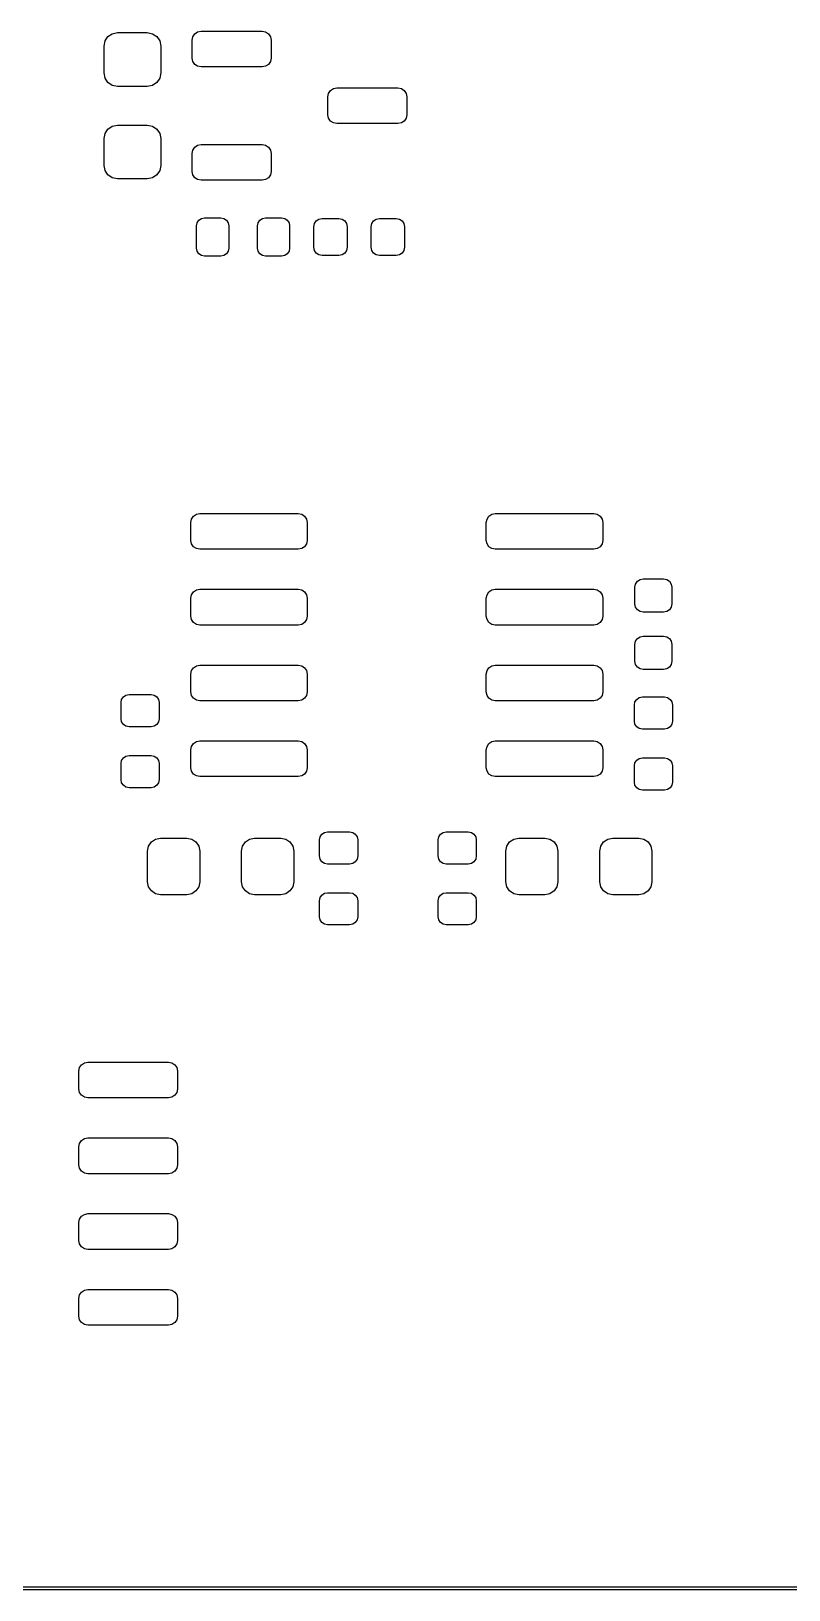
# Model space of a CAD drawing. Extents: x 89 to 178, y -115 to -57.
# Drawn here: x 130.93 to 143.62, y -115.02 to -88.9 of the extents above; entities that cross this region are included whole.
import ezdxf

# ---------------------------------------------------------------- set-up
doc = ezdxf.new("R2010")
doc.units = 0
doc.layers.add('BLACK', color=7, linetype='CONTINUOUS')

msp = doc.modelspace()

# ---------------------------------------------------------------- linework, layer by layer
at = {"layer": 'BLACK', "linetype": 'CONTINUOUS'}
for p, q in [((132.145, -89.15), (132.162127, -89.063896)), ((132.162127, -89.063896), (132.210901, -88.990901)), ((132.210901, -88.990901), (132.283896, -88.942127)), ((132.283896, -88.942127), (132.37, -88.925)), ((132.37, -88.925), (132.87, -88.925)), ((132.87, -88.925), (132.956104, -88.942127)), ((132.956104, -88.942127), (133.029099, -88.990901)), ((133.029099, -88.990901), (133.077873, -89.063896)), ((133.077873, -89.063896), (133.095, -89.15)), ((133.62, -89.05), (133.631418, -88.992597)), ((133.62, -89.35), (133.62, -89.05)), ((133.631418, -88.992597), (133.663934, -88.943934)), ((133.663934, -88.943934), (133.712597, -88.911418)), ((133.712597, -88.911418), (133.77, -88.9)), ((133.77, -88.9), (134.795, -88.9)), ((134.795, -88.9), (134.852403, -88.911418)), ((134.852403, -88.911418), (134.901066, -88.943934)), ((134.901066, -88.943934), (134.933582, -88.992597)), ((134.933582, -88.992597), (134.945, -89.05)), ((134.945, -89.05), (134.945, -89.35)), ((132.145, -89.6), (132.145, -89.15)), ((133.095, -89.15), (133.095, -89.6)), ((132.162127, -89.686104), (132.145, -89.6)), ((133.095, -89.6), (133.077873, -89.686104)), ((133.631418, -89.407403), (133.62, -89.35)), ((133.663934, -89.456066), (133.631418, -89.407403)), ((133.712597, -89.488582), (133.663934, -89.456066)), ((133.77, -89.5), (133.712597, -89.488582)), ((134.795, -89.5), (133.77, -89.5)), ((134.852403, -89.488582), (134.795, -89.5)), ((134.901066, -89.456066), (134.852403, -89.488582)), ((134.933582, -89.407403), (134.901066, -89.456066)), ((134.945, -89.35), (134.933582, -89.407403)), ((132.210901, -89.759099), (132.162127, -89.686104)), ((132.283896, -89.807873), (132.210901, -89.759099)), ((132.37, -89.825), (132.283896, -89.807873)), ((132.87, -89.825), (132.37, -89.825)), ((132.956104, -89.807873), (132.87, -89.825)), ((133.029099, -89.759099), (132.956104, -89.807873)), ((133.077873, -89.686104), (133.029099, -89.759099)), ((135.938934, -89.893934), (135.987597, -89.861418)), ((135.987597, -89.861418), (136.045, -89.85)), ((136.045, -89.85), (137.07, -89.85)), ((137.07, -89.85), (137.127403, -89.861418)), ((137.127403, -89.861418), (137.176066, -89.893934)), ((135.895, -90), (135.906418, -89.942597)), ((135.895, -90.3), (135.895, -90)), ((135.906418, -89.942597), (135.938934, -89.893934)), ((137.176066, -89.893934), (137.208582, -89.942597)), ((137.208582, -89.942597), (137.22, -90)), ((137.22, -90), (137.22, -90.3)), ((135.906418, -90.357403), (135.895, -90.3)), ((135.938934, -90.406066), (135.906418, -90.357403)), ((137.208582, -90.357403), (137.176066, -90.406066)), ((137.22, -90.3), (137.208582, -90.357403)), ((132.145, -90.7), (132.162127, -90.613896)), ((132.162127, -90.613896), (132.210901, -90.540901)), ((132.210901, -90.540901), (132.283896, -90.492127)), ((132.283896, -90.492127), (132.37, -90.475)), ((132.37, -90.475), (132.87, -90.475)), ((132.87, -90.475), (132.956104, -90.492127)), ((132.956104, -90.492127), (133.029099, -90.540901)), ((133.029099, -90.540901), (133.077873, -90.613896)), ((133.077873, -90.613896), (133.095, -90.7)), ((135.987597, -90.438582), (135.938934, -90.406066)), ((136.045, -90.45), (135.987597, -90.438582)), ((137.07, -90.45), (136.045, -90.45)), ((137.127403, -90.438582), (137.07, -90.45)), ((137.176066, -90.406066), (137.127403, -90.438582)), ((132.145, -91.15), (132.145, -90.7)), ((133.095, -90.7), (133.095, -91.15)), ((133.62, -90.95), (133.631418, -90.892597)), ((133.631418, -90.892597), (133.663934, -90.843934)), ((133.663934, -90.843934), (133.712597, -90.811418)), ((133.712597, -90.811418), (133.77, -90.8)), ((133.77, -90.8), (134.795, -90.8)), ((134.795, -90.8), (134.852403, -90.811418)), ((134.852403, -90.811418), (134.901066, -90.843934)), ((134.901066, -90.843934), (134.933582, -90.892597)), ((134.933582, -90.892597), (134.945, -90.95)), ((132.162127, -91.236104), (132.145, -91.15)), ((133.095, -91.15), (133.077873, -91.236104)), ((133.62, -91.25), (133.62, -90.95)), ((134.945, -90.95), (134.945, -91.25)), ((132.210901, -91.309099), (132.162127, -91.236104)), ((132.283896, -91.357873), (132.210901, -91.309099)), ((132.37, -91.375), (132.283896, -91.357873)), ((132.87, -91.375), (132.37, -91.375)), ((132.956104, -91.357873), (132.87, -91.375)), ((133.029099, -91.309099), (132.956104, -91.357873)), ((133.077873, -91.236104), (133.029099, -91.309099)), ((133.631418, -91.307403), (133.62, -91.25)), ((133.663934, -91.356066), (133.631418, -91.307403)), ((133.712597, -91.388582), (133.663934, -91.356066)), ((133.77, -91.4), (133.712597, -91.388582)), ((134.795, -91.4), (133.77, -91.4)), ((134.852403, -91.388582), (134.795, -91.4)), ((134.901066, -91.356066), (134.852403, -91.388582)), ((134.933582, -91.307403), (134.901066, -91.356066)), ((134.945, -91.25), (134.933582, -91.307403)), ((133.695, -92.165), (133.705276, -92.113338)), ((133.695, -92.535), (133.695, -92.165)), ((133.705276, -92.113338), (133.734541, -92.069541)), ((133.734541, -92.069541), (133.778338, -92.040276)), ((133.778338, -92.040276), (133.83, -92.03)), ((133.83, -92.03), (134.1, -92.03)), ((134.1, -92.03), (134.151662, -92.040276)), ((134.151662, -92.040276), (134.195459, -92.069541)), ((134.195459, -92.069541), (134.224724, -92.113338)), ((134.224724, -92.113338), (134.235, -92.165)), ((134.235, -92.165), (134.235, -92.535)), ((134.715, -92.165), (134.725276, -92.113338)), ((134.715, -92.535), (134.715, -92.165)), ((134.725276, -92.113338), (134.754541, -92.069541)), ((134.754541, -92.069541), (134.798338, -92.040276)), ((134.798338, -92.040276), (134.85, -92.03)), ((134.85, -92.03), (135.12, -92.03)), ((135.12, -92.03), (135.171662, -92.040276)), ((135.171662, -92.040276), (135.215459, -92.069541)), ((135.215459, -92.069541), (135.244724, -92.113338)), ((135.244724, -92.113338), (135.255, -92.165)), ((135.255, -92.165), (135.255, -92.535)), ((135.66, -92.18), (135.670657, -92.126424)), ((135.66, -92.52), (135.66, -92.18)), ((135.670657, -92.126424), (135.701005, -92.081005)), ((135.701005, -92.081005), (135.746424, -92.050657)), ((135.746424, -92.050657), (135.8, -92.04)), ((135.8, -92.04), (136.08, -92.04)), ((136.08, -92.04), (136.133576, -92.050657)), ((136.133576, -92.050657), (136.178995, -92.081005)), ((136.178995, -92.081005), (136.209343, -92.126424)), ((136.209343, -92.126424), (136.22, -92.18)), ((136.22, -92.18), (136.22, -92.52)), ((136.62, -92.18), (136.630657, -92.126424)), ((136.62, -92.52), (136.62, -92.18)), ((136.630657, -92.126424), (136.661005, -92.081005)), ((136.661005, -92.081005), (136.706424, -92.050657)), ((136.706424, -92.050657), (136.76, -92.04)), ((136.76, -92.04), (137.04, -92.04)), ((137.04, -92.04), (137.093576, -92.050657)), ((137.093576, -92.050657), (137.138995, -92.081005)), ((137.138995, -92.081005), (137.169343, -92.126424)), ((137.169343, -92.126424), (137.18, -92.18)), ((137.18, -92.18), (137.18, -92.52)), ((133.705276, -92.586662), (133.695, -92.535)), ((133.734541, -92.630459), (133.705276, -92.586662)), ((133.778338, -92.659724), (133.734541, -92.630459)), ((133.83, -92.67), (133.778338, -92.659724)), ((134.1, -92.67), (133.83, -92.67)), ((134.151662, -92.659724), (134.1, -92.67)), ((134.195459, -92.630459), (134.151662, -92.659724)), ((134.224724, -92.586662), (134.195459, -92.630459)), ((134.235, -92.535), (134.224724, -92.586662)), ((134.725276, -92.586662), (134.715, -92.535)), ((134.754541, -92.630459), (134.725276, -92.586662)), ((134.798338, -92.659724), (134.754541, -92.630459)), ((134.85, -92.67), (134.798338, -92.659724)), ((135.12, -92.67), (134.85, -92.67)), ((135.171662, -92.659724), (135.12, -92.67)), ((135.215459, -92.630459), (135.171662, -92.659724)), ((135.244724, -92.586662), (135.215459, -92.630459)), ((135.255, -92.535), (135.244724, -92.586662)), ((135.670657, -92.573576), (135.66, -92.52)), ((135.701005, -92.618995), (135.670657, -92.573576)), ((135.746424, -92.649343), (135.701005, -92.618995)), ((135.8, -92.66), (135.746424, -92.649343)), ((136.08, -92.66), (135.8, -92.66)), ((136.133576, -92.649343), (136.08, -92.66)), ((136.178995, -92.618995), (136.133576, -92.649343)), ((136.209343, -92.573576), (136.178995, -92.618995)), ((136.22, -92.52), (136.209343, -92.573576)), ((136.630657, -92.573576), (136.62, -92.52)), ((136.661005, -92.618995), (136.630657, -92.573576)), ((136.706424, -92.649343), (136.661005, -92.618995)), ((136.76, -92.66), (136.706424, -92.649343)), ((137.04, -92.66), (136.76, -92.66)), ((137.093576, -92.649343), (137.04, -92.66)), ((137.138995, -92.618995), (137.093576, -92.649343)), ((137.169343, -92.573576), (137.138995, -92.618995)), ((137.18, -92.52), (137.169343, -92.573576)), ((133.6, -97.135), (133.611418, -97.077597)), ((133.6, -97.435), (133.6, -97.135)), ((133.611418, -97.077597), (133.643934, -97.028934)), ((133.643934, -97.028934), (133.692597, -96.996418)), ((133.692597, -96.996418), (133.75, -96.985)), ((133.75, -96.985), (135.4, -96.985)), ((135.4, -96.985), (135.457403, -96.996418)), ((135.457403, -96.996418), (135.506066, -97.028934)), ((135.506066, -97.028934), (135.538582, -97.077597)), ((135.538582, -97.077597), (135.55, -97.135)), ((135.55, -97.135), (135.55, -97.435)), ((138.55, -97.135), (138.561418, -97.077597)), ((138.55, -97.435), (138.55, -97.135)), ((138.561418, -97.077597), (138.593934, -97.028934)), ((138.593934, -97.028934), (138.642597, -96.996418)), ((138.642597, -96.996418), (138.7, -96.985)), ((138.7, -96.985), (140.35, -96.985)), ((140.35, -96.985), (140.407403, -96.996418)), ((140.407403, -96.996418), (140.456066, -97.028934)), ((140.456066, -97.028934), (140.488582, -97.077597)), ((140.488582, -97.077597), (140.5, -97.135)), ((140.5, -97.135), (140.5, -97.435)), ((133.611418, -97.492403), (133.6, -97.435)), ((135.55, -97.435), (135.538582, -97.492403)), ((138.561418, -97.492403), (138.55, -97.435)), ((140.5, -97.435), (140.488582, -97.492403)), ((133.643934, -97.541066), (133.611418, -97.492403)), ((133.692597, -97.573582), (133.643934, -97.541066)), ((133.75, -97.585), (133.692597, -97.573582)), ((135.4, -97.585), (133.75, -97.585)), ((135.457403, -97.573582), (135.4, -97.585)), ((135.506066, -97.541066), (135.457403, -97.573582)), ((135.538582, -97.492403), (135.506066, -97.541066)), ((138.593934, -97.541066), (138.561418, -97.492403)), ((138.642597, -97.573582), (138.593934, -97.541066)), ((138.7, -97.585), (138.642597, -97.573582)), ((140.35, -97.585), (138.7, -97.585)), ((140.407403, -97.573582), (140.35, -97.585)), ((140.456066, -97.541066), (140.407403, -97.573582)), ((140.488582, -97.492403), (140.456066, -97.541066)), ((141.04, -98.22), (141.050657, -98.166424)), ((141.04, -98.5), (141.04, -98.22)), ((141.050657, -98.166424), (141.081005, -98.121005)), ((141.081005, -98.121005), (141.126424, -98.090657)), ((141.126424, -98.090657), (141.18, -98.08)), ((141.18, -98.08), (141.52, -98.08)), ((141.52, -98.08), (141.573576, -98.090657)), ((141.573576, -98.090657), (141.618995, -98.121005)), ((141.618995, -98.121005), (141.649343, -98.166424)), ((141.649343, -98.166424), (141.66, -98.22)), ((141.66, -98.22), (141.66, -98.5)), ((133.6, -98.405), (133.611418, -98.347597)), ((133.6, -98.705), (133.6, -98.405)), ((133.611418, -98.347597), (133.643934, -98.298934)), ((133.643934, -98.298934), (133.692597, -98.266418)), ((133.692597, -98.266418), (133.75, -98.255)), ((133.75, -98.255), (135.4, -98.255)), ((135.4, -98.255), (135.457403, -98.266418)), ((135.457403, -98.266418), (135.506066, -98.298934)), ((135.506066, -98.298934), (135.538582, -98.347597)), ((135.538582, -98.347597), (135.55, -98.405)), ((135.55, -98.405), (135.55, -98.705)), ((138.55, -98.405), (138.561418, -98.347597)), ((138.55, -98.705), (138.55, -98.405)), ((138.561418, -98.347597), (138.593934, -98.298934)), ((138.593934, -98.298934), (138.642597, -98.266418)), ((138.642597, -98.266418), (138.7, -98.255)), ((138.7, -98.255), (140.35, -98.255)), ((140.35, -98.255), (140.407403, -98.266418)), ((140.407403, -98.266418), (140.456066, -98.298934)), ((140.456066, -98.298934), (140.488582, -98.347597)), ((140.488582, -98.347597), (140.5, -98.405)), ((140.5, -98.405), (140.5, -98.705)), ((133.611418, -98.762403), (133.6, -98.705)), ((135.55, -98.705), (135.538582, -98.762403)), ((138.561418, -98.762403), (138.55, -98.705)), ((140.5, -98.705), (140.488582, -98.762403)), ((141.050657, -98.553576), (141.04, -98.5)), ((141.081005, -98.598995), (141.050657, -98.553576)), ((141.126424, -98.629343), (141.081005, -98.598995)), ((141.18, -98.64), (141.126424, -98.629343)), ((141.52, -98.64), (141.18, -98.64)), ((141.573576, -98.629343), (141.52, -98.64)), ((141.618995, -98.598995), (141.573576, -98.629343)), ((141.649343, -98.553576), (141.618995, -98.598995)), ((141.66, -98.5), (141.649343, -98.553576)), ((133.643934, -98.811066), (133.611418, -98.762403)), ((133.692597, -98.843582), (133.643934, -98.811066)), ((133.75, -98.855), (133.692597, -98.843582)), ((135.4, -98.855), (133.75, -98.855)), ((135.457403, -98.843582), (135.4, -98.855)), ((135.506066, -98.811066), (135.457403, -98.843582)), ((135.538582, -98.762403), (135.506066, -98.811066)), ((138.593934, -98.811066), (138.561418, -98.762403)), ((138.642597, -98.843582), (138.593934, -98.811066)), ((138.7, -98.855), (138.642597, -98.843582)), ((140.35, -98.855), (138.7, -98.855)), ((140.407403, -98.843582), (140.35, -98.855)), ((140.456066, -98.811066), (140.407403, -98.843582)), ((140.488582, -98.762403), (140.456066, -98.811066)), ((141.04, -99.18), (141.050657, -99.126424)), ((141.04, -99.46), (141.04, -99.18)), ((141.050657, -99.126424), (141.081005, -99.081005)), ((141.081005, -99.081005), (141.126424, -99.050657)), ((141.126424, -99.050657), (141.18, -99.04)), ((141.18, -99.04), (141.52, -99.04)), ((141.52, -99.04), (141.573576, -99.050657)), ((141.573576, -99.050657), (141.618995, -99.081005)), ((141.618995, -99.081005), (141.649343, -99.126424)), ((141.649343, -99.126424), (141.66, -99.18)), ((141.66, -99.18), (141.66, -99.46)), ((133.692597, -99.536418), (133.75, -99.525)), ((133.75, -99.525), (135.4, -99.525)), ((135.4, -99.525), (135.457403, -99.536418)), ((138.642597, -99.536418), (138.7, -99.525)), ((138.7, -99.525), (140.35, -99.525)), ((140.35, -99.525), (140.407403, -99.536418)), ((141.050657, -99.513576), (141.04, -99.46)), ((141.081005, -99.558995), (141.050657, -99.513576)), ((141.649343, -99.513576), (141.618995, -99.558995)), ((141.66, -99.46), (141.649343, -99.513576)), ((133.6, -99.675), (133.611418, -99.617597)), ((133.6, -99.975), (133.6, -99.675)), ((133.611418, -99.617597), (133.643934, -99.568934)), ((133.643934, -99.568934), (133.692597, -99.536418)), ((135.457403, -99.536418), (135.506066, -99.568934)), ((135.506066, -99.568934), (135.538582, -99.617597)), ((135.538582, -99.617597), (135.55, -99.675)), ((135.55, -99.675), (135.55, -99.975)), ((138.55, -99.675), (138.561418, -99.617597)), ((138.55, -99.975), (138.55, -99.675)), ((138.561418, -99.617597), (138.593934, -99.568934)), ((138.593934, -99.568934), (138.642597, -99.536418)), ((140.407403, -99.536418), (140.456066, -99.568934)), ((140.456066, -99.568934), (140.488582, -99.617597)), ((140.488582, -99.617597), (140.5, -99.675)), ((140.5, -99.675), (140.5, -99.975)), ((141.126424, -99.589343), (141.081005, -99.558995)), ((141.18, -99.6), (141.126424, -99.589343)), ((141.52, -99.6), (141.18, -99.6)), ((141.573576, -99.589343), (141.52, -99.6)), ((141.618995, -99.558995), (141.573576, -99.589343)), ((132.469541, -100.059541), (132.513338, -100.030276)), ((132.513338, -100.030276), (132.565, -100.02)), ((132.565, -100.02), (132.935, -100.02)), ((132.935, -100.02), (132.986662, -100.030276)), ((132.986662, -100.030276), (133.030459, -100.059541)), ((133.611418, -100.032403), (133.6, -99.975)), ((133.643934, -100.081066), (133.611418, -100.032403)), ((135.538582, -100.032403), (135.506066, -100.081066)), ((135.55, -99.975), (135.538582, -100.032403)), ((138.561418, -100.032403), (138.55, -99.975)), ((138.593934, -100.081066), (138.561418, -100.032403)), ((140.488582, -100.032403), (140.456066, -100.081066)), ((140.5, -99.975), (140.488582, -100.032403)), ((132.43, -100.155), (132.440276, -100.103338)), ((132.43, -100.425), (132.43, -100.155)), ((132.440276, -100.103338), (132.469541, -100.059541)), ((133.030459, -100.059541), (133.059724, -100.103338)), ((133.059724, -100.103338), (133.07, -100.155)), ((133.07, -100.155), (133.07, -100.425)), ((133.692597, -100.113582), (133.643934, -100.081066)), ((133.75, -100.125), (133.692597, -100.113582)), ((135.4, -100.125), (133.75, -100.125)), ((135.457403, -100.113582), (135.4, -100.125)), ((135.506066, -100.081066), (135.457403, -100.113582)), ((138.642597, -100.113582), (138.593934, -100.081066)), ((138.7, -100.125), (138.642597, -100.113582)), ((140.35, -100.125), (138.7, -100.125)), ((140.407403, -100.113582), (140.35, -100.125)), ((140.456066, -100.081066), (140.407403, -100.113582)), ((141.03, -100.195), (141.040276, -100.143338)), ((141.03, -100.465), (141.03, -100.195)), ((141.040276, -100.143338), (141.069541, -100.099541)), ((141.069541, -100.099541), (141.113338, -100.070276)), ((141.113338, -100.070276), (141.165, -100.06)), ((141.165, -100.06), (141.535, -100.06)), ((141.535, -100.06), (141.586662, -100.070276)), ((141.586662, -100.070276), (141.630459, -100.099541)), ((141.630459, -100.099541), (141.659724, -100.143338)), ((141.659724, -100.143338), (141.67, -100.195)), ((141.67, -100.195), (141.67, -100.465)), ((132.440276, -100.476662), (132.43, -100.425)), ((132.469541, -100.520459), (132.440276, -100.476662)), ((132.513338, -100.549724), (132.469541, -100.520459)), ((132.565, -100.56), (132.513338, -100.549724)), ((132.935, -100.56), (132.565, -100.56)), ((132.986662, -100.549724), (132.935, -100.56)), ((133.030459, -100.520459), (132.986662, -100.549724)), ((133.059724, -100.476662), (133.030459, -100.520459)), ((133.07, -100.425), (133.059724, -100.476662)), ((141.040276, -100.516662), (141.03, -100.465)), ((141.069541, -100.560459), (141.040276, -100.516662)), ((141.113338, -100.589724), (141.069541, -100.560459)), ((141.630459, -100.560459), (141.586662, -100.589724)), ((141.659724, -100.516662), (141.630459, -100.560459)), ((141.67, -100.465), (141.659724, -100.516662)), ((133.611418, -100.887597), (133.643934, -100.838934)), ((133.643934, -100.838934), (133.692597, -100.806418)), ((133.692597, -100.806418), (133.75, -100.795)), ((133.75, -100.795), (135.4, -100.795)), ((135.4, -100.795), (135.457403, -100.806418)), ((135.457403, -100.806418), (135.506066, -100.838934)), ((135.506066, -100.838934), (135.538582, -100.887597)), ((138.561418, -100.887597), (138.593934, -100.838934)), ((138.593934, -100.838934), (138.642597, -100.806418)), ((138.642597, -100.806418), (138.7, -100.795)), ((138.7, -100.795), (140.35, -100.795)), ((140.35, -100.795), (140.407403, -100.806418)), ((140.407403, -100.806418), (140.456066, -100.838934)), ((140.456066, -100.838934), (140.488582, -100.887597)), ((141.165, -100.6), (141.113338, -100.589724)), ((141.535, -100.6), (141.165, -100.6)), ((141.586662, -100.589724), (141.535, -100.6)), ((132.440276, -101.123338), (132.469541, -101.079541)), ((132.469541, -101.079541), (132.513338, -101.050276)), ((132.513338, -101.050276), (132.565, -101.04)), ((132.565, -101.04), (132.935, -101.04)), ((132.935, -101.04), (132.986662, -101.050276)), ((132.986662, -101.050276), (133.030459, -101.079541)), ((133.030459, -101.079541), (133.059724, -101.123338)), ((133.6, -100.945), (133.611418, -100.887597)), ((133.6, -101.245), (133.6, -100.945)), ((135.538582, -100.887597), (135.55, -100.945)), ((135.55, -100.945), (135.55, -101.245)), ((138.55, -100.945), (138.561418, -100.887597)), ((138.55, -101.245), (138.55, -100.945)), ((140.488582, -100.887597), (140.5, -100.945)), ((140.5, -100.945), (140.5, -101.245)), ((141.069541, -101.119541), (141.113338, -101.090276)), ((141.113338, -101.090276), (141.165, -101.08)), ((141.165, -101.08), (141.535, -101.08)), ((141.535, -101.08), (141.586662, -101.090276)), ((141.586662, -101.090276), (141.630459, -101.119541)), ((132.43, -101.175), (132.440276, -101.123338)), ((132.43, -101.445), (132.43, -101.175)), ((133.059724, -101.123338), (133.07, -101.175)), ((133.07, -101.175), (133.07, -101.445)), ((133.611418, -101.302403), (133.6, -101.245)), ((133.643934, -101.351066), (133.611418, -101.302403)), ((133.692597, -101.383582), (133.643934, -101.351066)), ((135.506066, -101.351066), (135.457403, -101.383582)), ((135.538582, -101.302403), (135.506066, -101.351066)), ((135.55, -101.245), (135.538582, -101.302403)), ((138.561418, -101.302403), (138.55, -101.245)), ((138.593934, -101.351066), (138.561418, -101.302403)), ((138.642597, -101.383582), (138.593934, -101.351066)), ((140.456066, -101.351066), (140.407403, -101.383582)), ((140.488582, -101.302403), (140.456066, -101.351066)), ((140.5, -101.245), (140.488582, -101.302403)), ((141.03, -101.215), (141.040276, -101.163338)), ((141.03, -101.485), (141.03, -101.215)), ((141.040276, -101.163338), (141.069541, -101.119541)), ((141.630459, -101.119541), (141.659724, -101.163338)), ((141.659724, -101.163338), (141.67, -101.215)), ((141.67, -101.215), (141.67, -101.485)), ((132.440276, -101.496662), (132.43, -101.445)), ((132.469541, -101.540459), (132.440276, -101.496662)), ((132.513338, -101.569724), (132.469541, -101.540459)), ((132.565, -101.58), (132.513338, -101.569724)), ((132.935, -101.58), (132.565, -101.58)), ((132.986662, -101.569724), (132.935, -101.58)), ((133.030459, -101.540459), (132.986662, -101.569724)), ((133.059724, -101.496662), (133.030459, -101.540459)), ((133.07, -101.445), (133.059724, -101.496662)), ((133.75, -101.395), (133.692597, -101.383582)), ((135.4, -101.395), (133.75, -101.395)), ((135.457403, -101.383582), (135.4, -101.395)), ((138.7, -101.395), (138.642597, -101.383582)), ((140.35, -101.395), (138.7, -101.395)), ((140.407403, -101.383582), (140.35, -101.395)), ((141.040276, -101.536662), (141.03, -101.485)), ((141.069541, -101.580459), (141.040276, -101.536662)), ((141.113338, -101.609724), (141.069541, -101.580459)), ((141.165, -101.62), (141.113338, -101.609724)), ((141.535, -101.62), (141.165, -101.62)), ((141.586662, -101.609724), (141.535, -101.62)), ((141.630459, -101.580459), (141.586662, -101.609724)), ((141.659724, -101.536662), (141.630459, -101.580459)), ((141.67, -101.485), (141.659724, -101.536662)), ((135.755, -102.455), (135.765276, -102.403338)), ((135.765276, -102.403338), (135.794541, -102.359541)), ((135.794541, -102.359541), (135.838338, -102.330276)), ((135.838338, -102.330276), (135.89, -102.32)), ((135.89, -102.32), (136.26, -102.32)), ((136.26, -102.32), (136.311662, -102.330276)), ((136.311662, -102.330276), (136.355459, -102.359541)), ((136.355459, -102.359541), (136.384724, -102.403338)), ((136.384724, -102.403338), (136.395, -102.455)), ((137.7425, -102.455), (137.752776, -102.403338)), ((137.752776, -102.403338), (137.782041, -102.359541)), ((137.782041, -102.359541), (137.825838, -102.330276)), ((137.825838, -102.330276), (137.8775, -102.32)), ((137.8775, -102.32), (138.2475, -102.32)), ((138.2475, -102.32), (138.299162, -102.330276)), ((138.299162, -102.330276), (138.342959, -102.359541)), ((138.342959, -102.359541), (138.372224, -102.403338)), ((138.372224, -102.403338), (138.3825, -102.455)), ((132.875, -102.64375), (132.891651, -102.560038)), ((132.875, -103.15625), (132.875, -102.64375)), ((132.891651, -102.560038), (132.93907, -102.48907)), ((132.93907, -102.48907), (133.010038, -102.441651)), ((133.010038, -102.441651), (133.09375, -102.425)), ((133.09375, -102.425), (133.53125, -102.425)), ((133.53125, -102.425), (133.614962, -102.441651)), ((133.614962, -102.441651), (133.68593, -102.48907)), ((133.68593, -102.48907), (133.733349, -102.560038)), ((133.733349, -102.560038), (133.75, -102.64375)), ((133.75, -102.64375), (133.75, -103.15625)), ((134.45, -102.64375), (134.466651, -102.560038)), ((134.45, -103.15625), (134.45, -102.64375)), ((134.466651, -102.560038), (134.51407, -102.48907)), ((134.51407, -102.48907), (134.585038, -102.441651)), ((134.585038, -102.441651), (134.66875, -102.425)), ((134.66875, -102.425), (135.10625, -102.425)), ((135.10625, -102.425), (135.189962, -102.441651)), ((135.189962, -102.441651), (135.26093, -102.48907)), ((135.26093, -102.48907), (135.308349, -102.560038)), ((135.308349, -102.560038), (135.325, -102.64375)), ((135.325, -102.64375), (135.325, -103.15625)), ((135.755, -102.725), (135.755, -102.455)), ((136.395, -102.455), (136.395, -102.725)), ((137.7425, -102.725), (137.7425, -102.455)), ((138.3825, -102.455), (138.3825, -102.725)), ((138.875, -102.64375), (138.891651, -102.560038)), ((138.875, -103.15625), (138.875, -102.64375)), ((138.891651, -102.560038), (138.93907, -102.48907)), ((138.93907, -102.48907), (139.010038, -102.441651)), ((139.010038, -102.441651), (139.09375, -102.425)), ((139.09375, -102.425), (139.53125, -102.425)), ((139.53125, -102.425), (139.614962, -102.441651)), ((139.614962, -102.441651), (139.68593, -102.48907)), ((139.68593, -102.48907), (139.733349, -102.560038)), ((139.733349, -102.560038), (139.75, -102.64375)), ((139.75, -102.64375), (139.75, -103.15625)), ((140.45, -102.64375), (140.466651, -102.560038)), ((140.45, -103.15625), (140.45, -102.64375)), ((140.466651, -102.560038), (140.51407, -102.48907)), ((140.51407, -102.48907), (140.585038, -102.441651)), ((140.585038, -102.441651), (140.66875, -102.425)), ((140.66875, -102.425), (141.10625, -102.425)), ((141.10625, -102.425), (141.189962, -102.441651)), ((141.189962, -102.441651), (141.26093, -102.48907)), ((141.26093, -102.48907), (141.308349, -102.560038)), ((141.308349, -102.560038), (141.325, -102.64375)), ((141.325, -102.64375), (141.325, -103.15625)), ((135.765276, -102.776662), (135.755, -102.725)), ((135.794541, -102.820459), (135.765276, -102.776662)), ((135.838338, -102.849724), (135.794541, -102.820459)), ((135.89, -102.86), (135.838338, -102.849724)), ((136.26, -102.86), (135.89, -102.86)), ((136.311662, -102.849724), (136.26, -102.86)), ((136.355459, -102.820459), (136.311662, -102.849724)), ((136.384724, -102.776662), (136.355459, -102.820459)), ((136.395, -102.725), (136.384724, -102.776662)), ((137.752776, -102.776662), (137.7425, -102.725)), ((137.782041, -102.820459), (137.752776, -102.776662)), ((137.825838, -102.849724), (137.782041, -102.820459)), ((137.8775, -102.86), (137.825838, -102.849724)), ((138.2475, -102.86), (137.8775, -102.86)), ((138.299162, -102.849724), (138.2475, -102.86)), ((138.342959, -102.820459), (138.299162, -102.849724)), ((138.372224, -102.776662), (138.342959, -102.820459)), ((138.3825, -102.725), (138.372224, -102.776662)), ((132.891651, -103.239962), (132.875, -103.15625)), ((133.75, -103.15625), (133.733349, -103.239962)), ((134.466651, -103.239962), (134.45, -103.15625)), ((135.325, -103.15625), (135.308349, -103.239962)), ((138.891651, -103.239962), (138.875, -103.15625)), ((139.75, -103.15625), (139.733349, -103.239962)), ((140.466651, -103.239962), (140.45, -103.15625)), ((141.325, -103.15625), (141.308349, -103.239962)), ((132.93907, -103.31093), (132.891651, -103.239962)), ((133.010038, -103.358349), (132.93907, -103.31093)), ((133.09375, -103.375), (133.010038, -103.358349)), ((133.53125, -103.375), (133.09375, -103.375)), ((133.614962, -103.358349), (133.53125, -103.375)), ((133.68593, -103.31093), (133.614962, -103.358349)), ((133.733349, -103.239962), (133.68593, -103.31093)), ((134.51407, -103.31093), (134.466651, -103.239962)), ((134.585038, -103.358349), (134.51407, -103.31093)), ((134.66875, -103.375), (134.585038, -103.358349)), ((135.10625, -103.375), (134.66875, -103.375)), ((135.189962, -103.358349), (135.10625, -103.375)), ((135.26093, -103.31093), (135.189962, -103.358349)), ((135.308349, -103.239962), (135.26093, -103.31093)), ((135.755, -103.475), (135.765276, -103.423338)), ((135.765276, -103.423338), (135.794541, -103.379541)), ((135.794541, -103.379541), (135.838338, -103.350276)), ((135.838338, -103.350276), (135.89, -103.34)), ((135.89, -103.34), (136.26, -103.34)), ((136.26, -103.34), (136.311662, -103.350276)), ((136.311662, -103.350276), (136.355459, -103.379541)), ((136.355459, -103.379541), (136.384724, -103.423338)), ((136.384724, -103.423338), (136.395, -103.475)), ((137.7425, -103.475), (137.752776, -103.423338)), ((137.752776, -103.423338), (137.782041, -103.379541)), ((137.782041, -103.379541), (137.825838, -103.350276)), ((137.825838, -103.350276), (137.8775, -103.34)), ((137.8775, -103.34), (138.2475, -103.34)), ((138.2475, -103.34), (138.299162, -103.350276)), ((138.299162, -103.350276), (138.342959, -103.379541)), ((138.342959, -103.379541), (138.372224, -103.423338)), ((138.372224, -103.423338), (138.3825, -103.475)), ((138.93907, -103.31093), (138.891651, -103.239962)), ((139.010038, -103.358349), (138.93907, -103.31093)), ((139.09375, -103.375), (139.010038, -103.358349)), ((139.53125, -103.375), (139.09375, -103.375)), ((139.614962, -103.358349), (139.53125, -103.375)), ((139.68593, -103.31093), (139.614962, -103.358349)), ((139.733349, -103.239962), (139.68593, -103.31093)), ((140.51407, -103.31093), (140.466651, -103.239962)), ((140.585038, -103.358349), (140.51407, -103.31093)), ((140.66875, -103.375), (140.585038, -103.358349)), ((141.10625, -103.375), (140.66875, -103.375)), ((141.189962, -103.358349), (141.10625, -103.375)), ((141.26093, -103.31093), (141.189962, -103.358349)), ((141.308349, -103.239962), (141.26093, -103.31093)), ((135.755, -103.745), (135.755, -103.475)), ((136.395, -103.475), (136.395, -103.745)), ((137.7425, -103.745), (137.7425, -103.475)), ((138.3825, -103.475), (138.3825, -103.745)), ((135.765276, -103.796662), (135.755, -103.745)), ((135.794541, -103.840459), (135.765276, -103.796662)), ((135.838338, -103.869724), (135.794541, -103.840459)), ((135.89, -103.88), (135.838338, -103.869724)), ((136.26, -103.88), (135.89, -103.88)), ((136.311662, -103.869724), (136.26, -103.88)), ((136.355459, -103.840459), (136.311662, -103.869724)), ((136.384724, -103.796662), (136.355459, -103.840459)), ((136.395, -103.745), (136.384724, -103.796662)), ((137.752776, -103.796662), (137.7425, -103.745)), ((137.782041, -103.840459), (137.752776, -103.796662)), ((137.825838, -103.869724), (137.782041, -103.840459)), ((137.8775, -103.88), (137.825838, -103.869724)), ((138.2475, -103.88), (137.8775, -103.88)), ((138.299162, -103.869724), (138.2475, -103.88)), ((138.342959, -103.840459), (138.299162, -103.869724)), ((138.372224, -103.796662), (138.342959, -103.840459)), ((138.3825, -103.745), (138.372224, -103.796662)), ((131.725, -106.33), (131.736418, -106.272597)), ((131.736418, -106.272597), (131.768934, -106.223934)), ((131.768934, -106.223934), (131.817597, -106.191418)), ((131.817597, -106.191418), (131.875, -106.18)), ((131.875, -106.18), (133.225, -106.18)), ((133.225, -106.18), (133.282403, -106.191418)), ((133.282403, -106.191418), (133.331066, -106.223934)), ((133.331066, -106.223934), (133.363582, -106.272597)), ((133.363582, -106.272597), (133.375, -106.33)), ((131.725, -106.63), (131.725, -106.33)), ((133.375, -106.33), (133.375, -106.63)), ((131.736418, -106.687403), (131.725, -106.63)), ((131.768934, -106.736066), (131.736418, -106.687403)), ((131.817597, -106.768582), (131.768934, -106.736066)), ((131.875, -106.78), (131.817597, -106.768582)), ((133.225, -106.78), (131.875, -106.78)), ((133.282403, -106.768582), (133.225, -106.78)), ((133.331066, -106.736066), (133.282403, -106.768582)), ((133.363582, -106.687403), (133.331066, -106.736066)), ((133.375, -106.63), (133.363582, -106.687403)), ((131.725, -107.6), (131.736418, -107.542597)), ((131.725, -107.9), (131.725, -107.6)), ((131.736418, -107.542597), (131.768934, -107.493934)), ((131.768934, -107.493934), (131.817597, -107.461418)), ((131.817597, -107.461418), (131.875, -107.45)), ((131.875, -107.45), (133.225, -107.45)), ((133.225, -107.45), (133.282403, -107.461418)), ((133.282403, -107.461418), (133.331066, -107.493934)), ((133.331066, -107.493934), (133.363582, -107.542597)), ((133.363582, -107.542597), (133.375, -107.6)), ((133.375, -107.6), (133.375, -107.9)), ((131.736418, -107.957403), (131.725, -107.9)), ((131.768934, -108.006066), (131.736418, -107.957403)), ((131.817597, -108.038582), (131.768934, -108.006066)), ((131.875, -108.05), (131.817597, -108.038582)), ((133.225, -108.05), (131.875, -108.05)), ((133.282403, -108.038582), (133.225, -108.05)), ((133.331066, -108.006066), (133.282403, -108.038582)), ((133.363582, -107.957403), (133.331066, -108.006066)), ((133.375, -107.9), (133.363582, -107.957403)), ((131.725, -108.87), (131.736418, -108.812597)), ((131.725, -109.17), (131.725, -108.87)), ((131.736418, -108.812597), (131.768934, -108.763934)), ((131.768934, -108.763934), (131.817597, -108.731418)), ((131.817597, -108.731418), (131.875, -108.72)), ((131.875, -108.72), (133.225, -108.72)), ((133.225, -108.72), (133.282403, -108.731418)), ((133.282403, -108.731418), (133.331066, -108.763934)), ((133.331066, -108.763934), (133.363582, -108.812597)), ((133.363582, -108.812597), (133.375, -108.87)), ((133.375, -108.87), (133.375, -109.17)), ((131.736418, -109.227403), (131.725, -109.17)), ((133.375, -109.17), (133.363582, -109.227403)), ((131.768934, -109.276066), (131.736418, -109.227403)), ((131.817597, -109.308582), (131.768934, -109.276066)), ((131.875, -109.32), (131.817597, -109.308582)), ((133.225, -109.32), (131.875, -109.32)), ((133.282403, -109.308582), (133.225, -109.32)), ((133.331066, -109.276066), (133.282403, -109.308582)), ((133.363582, -109.227403), (133.331066, -109.276066)), ((131.725, -110.14), (131.736418, -110.082597)), ((131.725, -110.44), (131.725, -110.14)), ((131.736418, -110.082597), (131.768934, -110.033934)), ((131.768934, -110.033934), (131.817597, -110.001418)), ((131.817597, -110.001418), (131.875, -109.99)), ((131.875, -109.99), (133.225, -109.99)), ((133.225, -109.99), (133.282403, -110.001418)), ((133.282403, -110.001418), (133.331066, -110.033934)), ((133.331066, -110.033934), (133.363582, -110.082597)), ((133.363582, -110.082597), (133.375, -110.14)), ((133.375, -110.14), (133.375, -110.44)), ((131.736418, -110.497403), (131.725, -110.44)), ((131.768934, -110.546066), (131.736418, -110.497403)), ((133.363582, -110.497403), (133.331066, -110.546066)), ((133.375, -110.44), (133.363582, -110.497403)), ((131.817597, -110.578582), (131.768934, -110.546066)), ((131.875, -110.59), (131.817597, -110.578582)), ((133.225, -110.59), (131.875, -110.59)), ((133.282403, -110.578582), (133.225, -110.59)), ((133.331066, -110.546066), (133.282403, -110.578582)), ((169.5, -115.025), (97.5, -115.025)), ((97.524182, -114.975), (169.475818, -114.975))]:
    msp.add_line(p, q, dxfattribs=at)

doc.saveas('drawing.dxf')
